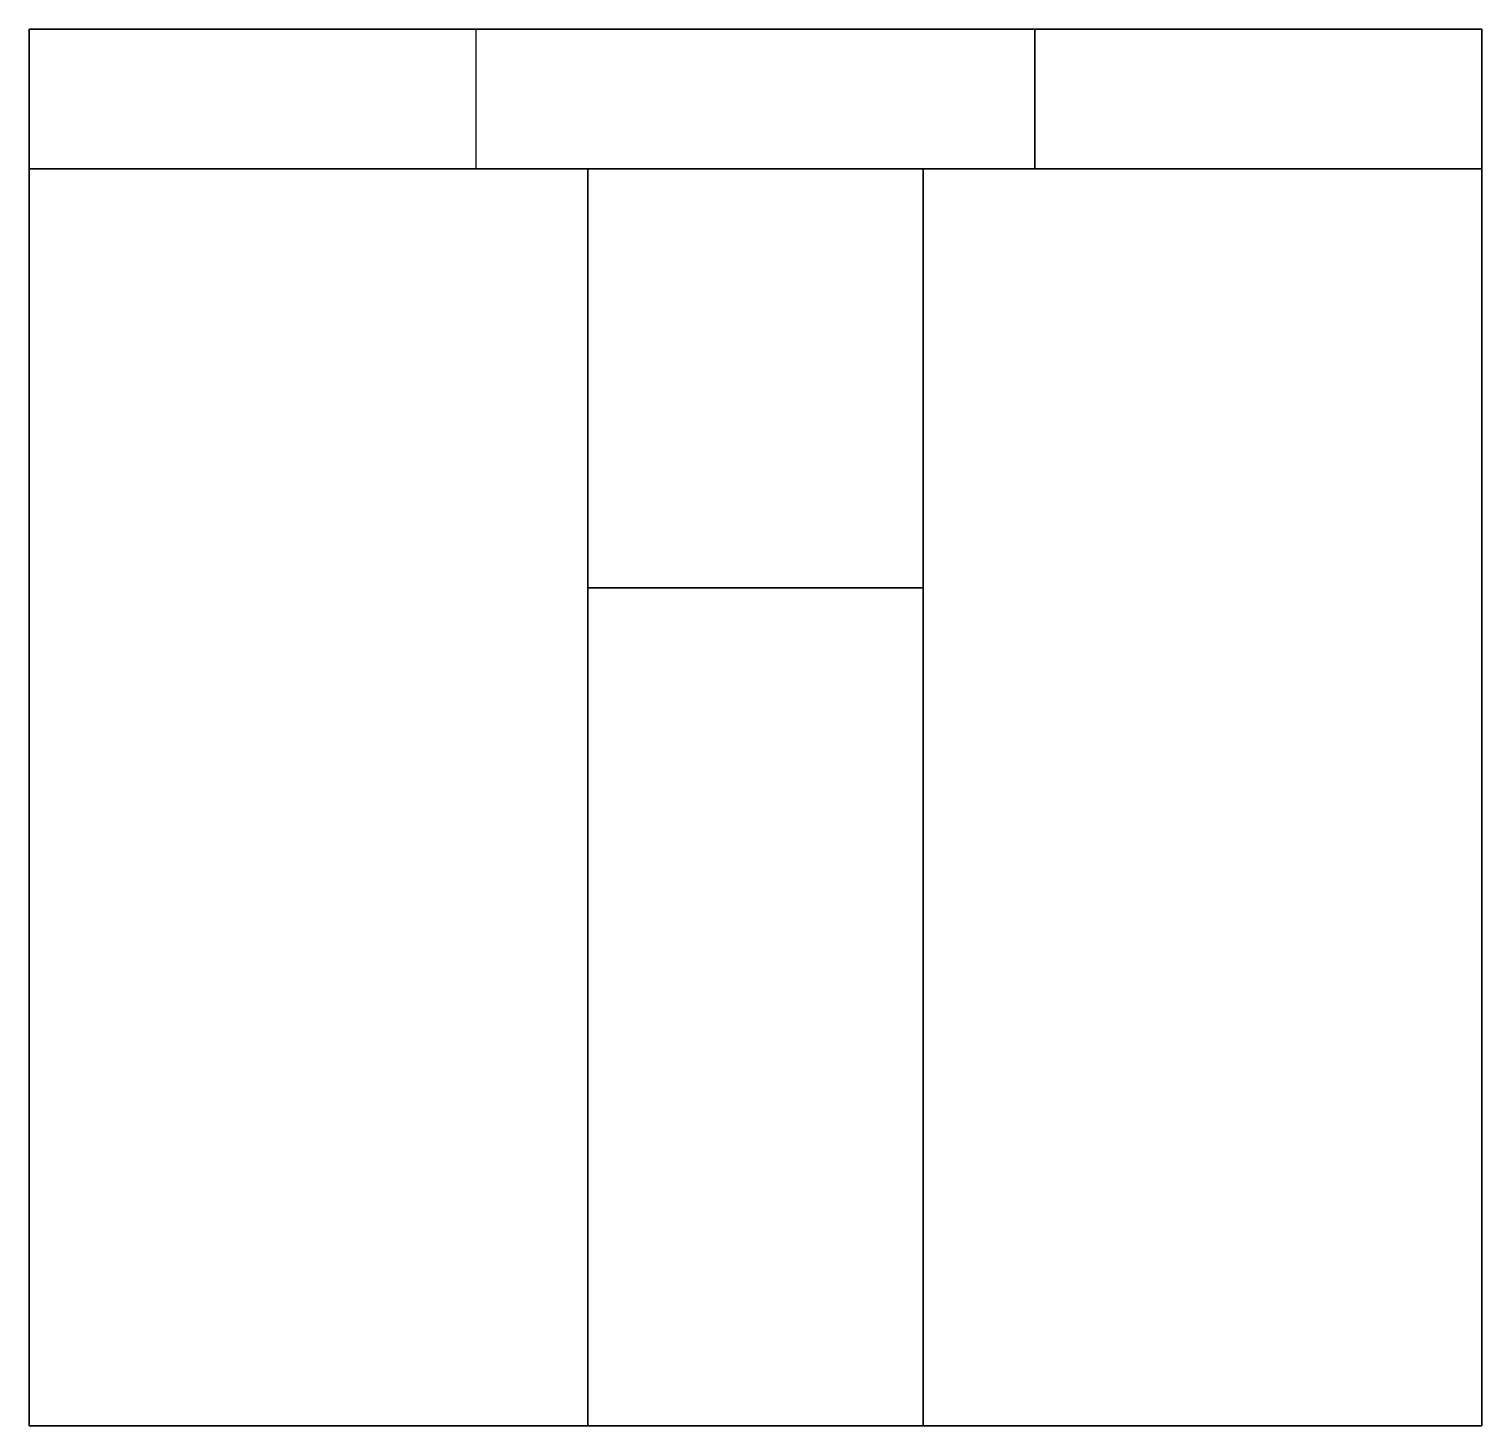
# Model space of a CAD drawing. Extents: x -5.2 to 5.2, y -10 to 0.
import ezdxf

# ---------------------------------------------------------------- set-up
doc = ezdxf.new("R2010")
doc.units = 0
doc.layers.add('LAYER1', color=230, linetype='CONTINUOUS')

msp = doc.modelspace()

# ---------------------------------------------------------------- linework, layer by layer
at = {"layer": 'LAYER1', "extrusion": (0, -1, 1e-16)}
for p, q in [((-5.2, 0, -4), (-5.2, 0)), ((-5.2, 0), (5.2, 0)), ((3.279, 0, -10.605), (5.2, 0, -4)), ((5.2, 0, -4), (3.301, 0, -10.529)), ((5.2, 0), (5.2, 0, -4)), ((-5.2, -1), (5.2, -1)), ((-5.2, -1), (-5.2, -1, -4)), ((2, -1, -15), (-2, -1, -15)), ((-1.2, -1, -10), (-1.2, -1, -15)), ((-1.2, -1, -15), (-1.2, -4, -15)), ((1.2, -1, -10), (1.2, -1, -15)), ((1.2, -1, -15), (1.2, -4, -15)), ((5.2, -1, -4), (2, -1, -15)), ((3.279, -1, -10.605), (5.2, -1, -4)), ((5.2, -1), (5.2, -1, -4))]:
    msp.add_line(p, q, dxfattribs=at)
at = {"layer": 'LAYER1'}
for points in [[(-5.2, -1), (-5.2, -1, -4), (-5.2, 0, -4), (-5.2, 0)], [(-5.2, -1, -4), (-2, -1, -15), (-2, 0, -15), (-5.2, 0, -4)], [(5.2, -1), (-5.2, -1), (-5.2, 0), (5.2, 0)], [(-5.2, 0, -4), (-2, 0, -15), (2, 0, -15), (5.2, 0, -4)], [(-5.2, 0), (-5.2, 0, -4), (5.2, 0, -4), (5.2, 0)], [(2, -1, -15), (-2, -1, -15), (-2, 0, -15), (2, 0, -15)], [(5.2, -1, -4), (2, -1, -15), (2, 0, -15), (5.2, 0, -4)], [(5.2, -1), (5.2, -1, -4), (5.2, 0, -4), (5.2, 0)], [(-5.2, -1), (-5.2, -1, -4), (5.2, -1, -4), (5.2, -1)], [(-5.2, -10), (-5.2, -10, -4), (-5.2, -1, -4), (-5.2, -1)], [(-5.2, -10, -4), (-1.2, -10, -10), (-1.2, -1, -10), (-5.2, -1, -4)], [(5.2, -10), (-5.2, -10), (-5.2, -1), (5.2, -1)], [(-5.2, -1), (-5.2, -1, -4), (5.2, -1, -4), (5.2, -1)], [(-5.2, -1, -4), (-1.2, -1, -10), (1.2, -1, -10), (5.2, -1, -4)], [(-5.2, -1, -4), (-2, -1, -15), (2, -1, -15), (5.2, -1, -4)], [(1.2, -10, -10), (-1.2, -10, -10), (-1.2, -1, -10), (1.2, -1, -10)], [(-1.2, -1, -10), (-1.2, -1, -15), (1.2, -1, -15), (1.2, -1, -10)], [(1.2, -1, -15), (1.2, -4, -15), (-1.2, -4, -15), (-1.2, -1, -15)], [(-1.2, -1, -10), (-1.2, -10, -10), (-1.2, -4, -15), (-1.2, -1, -15)], [(5.2, -10, -4), (1.2, -10, -10), (1.2, -1, -10), (5.2, -1, -4)], [(1.2, -1, -10), (1.2, -10, -10), (1.2, -4, -15), (1.2, -1, -15)], [(5.2, -10), (5.2, -10, -4), (5.2, -1, -4), (5.2, -1)], [(1.2, -10, -10), (-1.2, -10, -10), (-1.2, -4, -15), (1.2, -4, -15)], [(-5.2, -10), (-5.2, -10, -4), (5.2, -10, -4), (5.2, -10)], [(-5.2, -10, -4), (-1.2, -10, -10), (1.2, -10, -10), (5.2, -10, -4)]]:
    msp.add_3dface(points, dxfattribs=at)

doc.saveas('drawing.dxf')
